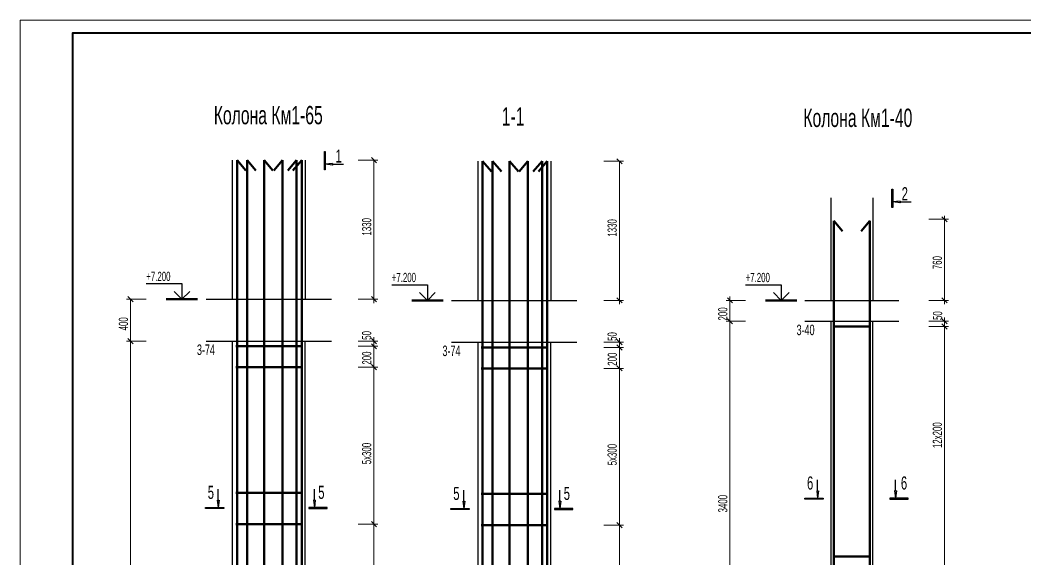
# Model space of a CAD drawing. Extents: x -483223 to 550073, y -164053 to -64662.
# Drawn here: x -303771 to -265276, y -93666 to -73022 of the extents above; entities that cross this region are included whole.
import ezdxf

# ---------------------------------------------------------------- set-up
doc = ezdxf.new("R2010")
doc.units = 0
doc.header["$MEASUREMENT"] = 0
for name, color, linetype in [('OPAL', 4, 'CONTINUOUS'), ('OTM', 9, 'CONTINUOUS'), ('ТЕКСТ', 252, 'CONTINUOUS')]:
    doc.layers.add(name, color=color, linetype=linetype)
for name, color, linetype, lineweight in [('АРМАТУРА', 11, 'CONTINUOUS', 50), ('ОСН. ТОНКА', 250, 'CONTINUOUS', 15), ('РАМКА', 250, 'CONTINUOUS', 40), ('РОЗМІР', 250, 'CONTINUOUS', 15), ('ШТРИХУВАННЯ', 250, 'CONTINUOUS', 9)]:
    doc.layers.add(name, color=color, linetype=linetype, lineweight=lineweight)
doc.styles.add('РОЗМІР', font='ARIALN.TTF', dxfattribs={"width": 0.75})

msp = doc.modelspace()

# ---------------------------------------------------------------- hatches: boundary and pattern name
at = {"layer": 'ШТРИХУВАННЯ', "ltscale": 50}
h = msp.add_hatch(color=7, dxfattribs=at)
edge = h.paths.add_edge_path()
edge.add_line((-292089.6513, -78535.5758), (-291809.6513, -78570.5758))
edge.add_ellipse((-291767.0613, -78535.5758), major_axis=(55.1263, 0), ratio=0.9999999947, start_angle=140.58705469, end_angle=219.4129462, ccw=False)
edge.add_line((-291809.6513, -78500.5758), (-292089.6513, -78535.5758))
h.paths.add_polyline_path([(-292089.6513, -78045.5758), (-292124.6513, -78045.5758), (-292124.6513, -78745.5758), (-292089.6513, -78745.5758)])
h = msp.add_hatch(color=7, dxfattribs=at)
edge = h.paths.add_edge_path()
edge.add_line((-270371.6261, -79978.2253), (-270091.6261, -80013.2253))
edge.add_ellipse((-270049.036, -79978.2253), major_axis=(55.1263, 0), ratio=0.9999999947, start_angle=140.58705469, end_angle=219.4129462, ccw=False)
edge.add_line((-270091.6261, -79943.2253), (-270371.6261, -79978.2253))
h.paths.add_polyline_path([(-270371.6261, -79488.2253), (-270406.6261, -79488.2253), (-270406.6261, -80188.2253), (-270371.6261, -80188.2253)])
h = msp.add_hatch(color=7, dxfattribs=at)
edge = h.paths.add_edge_path()
edge.add_line((-273246.8265, -91306.0386), (-273211.8265, -91026.0386))
edge.add_ellipse((-273246.8265, -90983.4486), major_axis=(0, 55.1263), ratio=0.9999999947, start_angle=140.58705469, end_angle=219.4129462, ccw=False)
edge.add_line((-273281.8265, -91026.0386), (-273246.8265, -91306.0386))
h.paths.add_polyline_path([(-273736.8265, -91306.0386), (-273736.8265, -91341.0386), (-273036.8265, -91341.0386), (-273036.8265, -91306.0386)])
h = msp.add_hatch(color=7, dxfattribs=at)
edge = h.paths.add_edge_path()
edge.add_line((-270266.8264, -91306.0386), (-270301.8264, -91026.0386))
edge.add_ellipse((-270266.8264, -90983.4486), major_axis=(0, 55.1263), ratio=0.9999999947, start_angle=140.5870538, end_angle=219.41294531)
edge.add_line((-270231.8264, -91026.0386), (-270266.8264, -91306.0386))
h.paths.add_polyline_path([(-269776.8264, -91306.0386), (-269776.8264, -91341.0386), (-270476.8264, -91341.0386), (-270476.8264, -91306.0386)])
h = msp.add_hatch(color=7, dxfattribs=at)
edge = h.paths.add_edge_path()
edge.add_line((-296188.281, -91663.3891), (-296153.281, -91383.3891))
edge.add_ellipse((-296188.281, -91340.799), major_axis=(0, 55.1263), ratio=0.9999999947, start_angle=140.58705469, end_angle=219.4129462, ccw=False)
edge.add_line((-296223.281, -91383.3891), (-296188.281, -91663.3891))
h.paths.add_polyline_path([(-296678.281, -91663.3891), (-296678.281, -91698.3891), (-295978.281, -91698.3891), (-295978.281, -91663.3891)])
h = msp.add_hatch(color=7, dxfattribs=at)
edge = h.paths.add_edge_path()
edge.add_line((-292508.2809, -91663.3891), (-292543.2809, -91383.3891))
edge.add_ellipse((-292508.2809, -91340.799), major_axis=(0, 55.1263), ratio=0.9999999947, start_angle=140.5870538, end_angle=219.41294531)
edge.add_line((-292473.2809, -91383.3891), (-292508.2809, -91663.3891))
h.paths.add_polyline_path([(-292018.2809, -91663.3891), (-292018.2809, -91698.3891), (-292718.2809, -91698.3891), (-292718.2809, -91663.3891)])
h = msp.add_hatch(color=7, dxfattribs=at)
edge = h.paths.add_edge_path()
edge.add_line((-286791.2557, -91706.0325), (-286756.2557, -91426.0325))
edge.add_ellipse((-286791.2557, -91383.4425), major_axis=(0, 55.1263), ratio=0.9999999947, start_angle=140.58705469, end_angle=219.4129462, ccw=False)
edge.add_line((-286826.2557, -91426.0325), (-286791.2557, -91706.0325))
h.paths.add_polyline_path([(-287281.2557, -91706.0325), (-287281.2557, -91741.0325), (-286581.2557, -91741.0325), (-286581.2557, -91706.0325)])
h = msp.add_hatch(color=7, dxfattribs=at)
edge = h.paths.add_edge_path()
edge.add_line((-283111.2556, -91706.0325), (-283146.2556, -91426.0325))
edge.add_ellipse((-283111.2556, -91383.4425), major_axis=(0, 55.1263), ratio=0.9999999947, start_angle=140.5870538, end_angle=219.41294531)
edge.add_line((-283076.2556, -91426.0325), (-283111.2556, -91706.0325))
h.paths.add_polyline_path([(-282621.2556, -91706.0325), (-282621.2556, -91741.0325), (-283321.2556, -91741.0325), (-283321.2556, -91706.0325)])

# ---------------------------------------------------------------- linework, layer by layer
at = {"layer": 'OPAL', "color": 7}
for p, q in [((-295654.8517, -78378.3879), (-295654.8517, -83698.3891)), ((-292854.8517, -78378.3879), (-292854.8517, -83698.3891)), ((-286257.8264, -78421.0313), (-286257.8264, -83741.0325)), ((-283457.8264, -78421.0313), (-283457.8264, -83741.0325)), ((-272736.8265, -79821.0374), (-272736.8265, -83741.0386)), ((-271136.8265, -79821.0374), (-271136.8265, -83741.0386)), ((-296654.8517, -83698.3891), (-291854.8517, -83698.3891)), ((-287257.8264, -83741.0325), (-282457.8264, -83741.0325)), ((-273736.8265, -83741.0386), (-270136.8265, -83741.0386)), ((-273736.8265, -84541.0386), (-270136.8265, -84541.0386)), ((-272736.8265, -84541.0386), (-272736.8265, -98141.0386)), ((-271136.8265, -98141.0386), (-271136.8265, -84541.0386)), ((-296654.8517, -85298.3891), (-291854.8517, -85298.3891)), ((-295654.8517, -85298.3891), (-295654.8517, -98098.3891)), ((-292854.8517, -98098.3891), (-292854.8517, -85298.3891)), ((-287257.8264, -85341.0325), (-282457.8264, -85341.0325)), ((-286257.8264, -85341.0325), (-286257.8264, -98141.0325)), ((-283457.8264, -98141.0325), (-283457.8264, -85341.0325))]:
    msp.add_line(p, q, dxfattribs=at)
at = {"layer": 'OTM', "color": 7}
for p, q in [((-298943.2804, -83098.3891), (-297578.281, -83098.3891)), ((-297578.281, -83098.3891), (-297578.281, -83698.3891)), ((-289546.2551, -83141.0325), (-288181.2557, -83141.0325)), ((-288181.2557, -83141.0325), (-288181.2557, -83741.0325)), ((-276001.8267, -83141.0325), (-274636.8265, -83141.0325)), ((-274636.8265, -83141.0325), (-274636.8265, -83741.0325))]:
    msp.add_line(p, q, dxfattribs=at)
at = {"layer": 'OTM', "color": 7, "lineweight": 30}
for p, q in [((-297878.281, -83398.3891), (-297578.281, -83698.3891)), ((-297278.281, -83398.3891), (-297578.281, -83698.3891)), ((-288481.2557, -83441.0325), (-288181.2557, -83741.0325)), ((-287881.2557, -83441.0325), (-288181.2557, -83741.0325)), ((-274936.8265, -83441.0325), (-274636.8265, -83741.0325)), ((-274336.8265, -83441.0325), (-274636.8265, -83741.0325))]:
    msp.add_line(p, q, dxfattribs=at)
at = {"layer": 'OTM', "color": 7, "lineweight": 50}
for p, q in [((-298178.281, -83698.3891), (-296978.281, -83698.3891)), ((-288781.2557, -83741.0325), (-287581.2557, -83741.0325)), ((-275236.8265, -83741.0325), (-274036.8265, -83741.0325))]:
    msp.add_line(p, q, dxfattribs=at)
at = {"layer": 'АРМАТУРА', "color": 7}
for p, q in [((-295467.6531, -98098.3891), (-295467.6531, -78378.3879)), ((-295467.6531, -78378.3879), (-295131.653, -78774.3901)), ((-295467.6478, -98098.3891), (-295467.6478, -78378.3879)), ((-295467.6478, -78378.3879), (-295131.6477, -78774.3901)), ((-295082.6006, -98098.3891), (-295082.6006, -78378.3879)), ((-295082.6006, -78378.3879), (-294746.6006, -78774.3901)), ((-295082.5869, -98098.3891), (-295082.5869, -78378.3879)), ((-295082.5869, -78378.3879), (-294746.5868, -78774.3901)), ((-294434.743, -98098.3891), (-294434.743, -78378.3879)), ((-294434.743, -78378.3879), (-294098.7429, -78774.3901)), ((-294434.7246, -98098.3891), (-294434.7246, -78378.3879)), ((-294434.7246, -78378.3879), (-294098.7246, -78774.3901)), ((-293729.7701, -78378.3879), (-294065.7702, -78774.3901)), ((-293729.7533, -78378.3879), (-294065.7534, -78774.3901)), ((-293729.7701, -98098.3891), (-293729.7701, -78378.3879)), ((-293729.7533, -98098.3891), (-293729.7533, -78378.3879)), ((-293191.5079, -78378.3879), (-293527.508, -78774.3901)), ((-293191.498, -78378.3879), (-293527.4981, -78774.3901)), ((-292990.8518, -78378.3879), (-293326.8519, -78774.3901)), ((-293191.5079, -98098.3891), (-293191.5079, -78378.3879)), ((-293191.498, -98098.3891), (-293191.498, -78378.3879)), ((-292990.8518, -98098.3891), (-292990.8518, -78378.3879)), ((-286070.6278, -98141.0325), (-286070.6278, -78421.0313)), ((-286070.6278, -78421.0313), (-285734.6277, -78817.0335)), ((-286070.6225, -98141.0325), (-286070.6225, -78421.0313)), ((-286070.6225, -78421.0313), (-285734.6224, -78817.0335)), ((-285685.5753, -98141.0325), (-285685.5753, -78421.0313)), ((-285685.5753, -78421.0313), (-285349.5753, -78817.0335)), ((-285685.5616, -98141.0325), (-285685.5616, -78421.0313)), ((-285685.5616, -78421.0313), (-285349.5615, -78817.0335)), ((-285037.7177, -98141.0325), (-285037.7177, -78421.0313)), ((-285037.7177, -78421.0313), (-284701.7176, -78817.0335)), ((-285037.6993, -98141.0325), (-285037.6993, -78421.0313)), ((-285037.6993, -78421.0313), (-284701.6993, -78817.0335)), ((-284332.7448, -78421.0313), (-284668.7449, -78817.0335)), ((-284332.728, -78421.0313), (-284668.7281, -78817.0335)), ((-284332.7448, -98141.0325), (-284332.7448, -78421.0313)), ((-284332.728, -98141.0325), (-284332.728, -78421.0313)), ((-283794.4826, -78421.0313), (-284130.4827, -78817.0335)), ((-283794.4727, -78421.0313), (-284130.4728, -78817.0335)), ((-283593.8265, -78421.0313), (-283929.8266, -78817.0335)), ((-283794.4826, -98141.0325), (-283794.4826, -78421.0313)), ((-283794.4727, -98141.0325), (-283794.4727, -78421.0313)), ((-283593.8265, -98141.0325), (-283593.8265, -78421.0313)), ((-272624.8263, -98141.0386), (-272624.8263, -80701.0362)), ((-272624.8263, -80701.0362), (-272288.8262, -81097.0384)), ((-272624.8263, -98141.0386), (-272624.8263, -80701.0362)), ((-272624.8263, -80701.0362), (-272288.8262, -81097.0384)), ((-271248.8268, -80701.0362), (-271584.8269, -81097.0384)), ((-271248.8268, -80701.0362), (-271584.8269, -81097.0384)), ((-271248.8268, -98141.0386), (-271248.8268, -80701.0362)), ((-271248.8268, -98141.0386), (-271248.8268, -80701.0362)), ((-272624.8263, -84741.0386), (-271248.8268, -84741.0386)), ((-295518.8517, -85498.3891), (-292991.1463, -85498.3891)), ((-286121.8264, -85541.0325), (-283594.121, -85541.0325)), ((-295518.8517, -86298.3891), (-292991.1463, -86298.3891)), ((-286121.8264, -86341.0325), (-283594.121, -86341.0325)), ((-295518.8517, -91098.3891), (-292991.1463, -91098.3891)), ((-286121.8264, -91141.0325), (-283594.121, -91141.0325)), ((-295518.8517, -92298.3891), (-292991.1463, -92298.3891)), ((-286121.8264, -92341.0325), (-283594.121, -92341.0325)), ((-272624.8263, -93541.0386), (-271248.8268, -93541.0386))]:
    msp.add_line(p, q, dxfattribs=at)
at = {"layer": 'ОСН. ТОНКА', "color": 7, "linetype": 'ByBlock', "lineweight": -2}
for p, q in [((-292124.6513, -78745.5758), (-292124.6513, -78045.5758)), ((-292124.6513, -78045.5758), (-292089.6513, -78045.5758)), ((-292089.6513, -78045.5758), (-292089.6513, -78745.5758)), ((-291809.6513, -78500.5758), (-292089.6513, -78535.5758)), ((-292089.6513, -78745.5758), (-292124.6513, -78745.5758)), ((-291809.6513, -78570.5758), (-292089.6513, -78535.5758)), ((-291822.1876, -78535.5758), (-291389.6513, -78535.5758)), ((-270406.6261, -80188.2253), (-270406.6261, -79488.2253)), ((-270406.6261, -79488.2253), (-270371.6261, -79488.2253)), ((-270371.6261, -79488.2253), (-270371.6261, -80188.2253)), ((-270091.6261, -79943.2253), (-270371.6261, -79978.2253)), ((-270091.6261, -80013.2253), (-270371.6261, -79978.2253)), ((-270104.1624, -79978.2253), (-269671.6261, -79978.2253)), ((-270371.6261, -80188.2253), (-270406.6261, -80188.2253)), ((-273246.8265, -91038.5749), (-273246.8265, -90606.0386)), ((-270266.8264, -91038.5749), (-270266.8264, -90606.0386)), ((-296188.281, -91395.9254), (-296188.281, -90963.3891)), ((-292508.2809, -91395.9254), (-292508.2809, -90963.3891)), ((-286791.2557, -91438.5688), (-286791.2557, -91006.0325)), ((-283111.2556, -91438.5688), (-283111.2556, -91006.0325)), ((-273281.8265, -91026.0386), (-273246.8265, -91306.0386)), ((-273211.8265, -91026.0386), (-273246.8265, -91306.0386)), ((-270301.8264, -91026.0386), (-270266.8264, -91306.0386)), ((-270231.8264, -91026.0386), (-270266.8264, -91306.0386)), ((-296223.281, -91383.3891), (-296188.281, -91663.3891)), ((-296153.281, -91383.3891), (-296188.281, -91663.3891)), ((-292543.2809, -91383.3891), (-292508.2809, -91663.3891)), ((-292473.2809, -91383.3891), (-292508.2809, -91663.3891)), ((-286826.2557, -91426.0325), (-286791.2557, -91706.0325)), ((-286756.2557, -91426.0325), (-286791.2557, -91706.0325)), ((-283146.2556, -91426.0325), (-283111.2556, -91706.0325)), ((-283076.2556, -91426.0325), (-283111.2556, -91706.0325)), ((-273736.8265, -91341.0386), (-273736.8265, -91306.0386)), ((-273736.8265, -91306.0386), (-273036.8265, -91306.0386)), ((-273036.8265, -91341.0386), (-273736.8265, -91341.0386)), ((-273036.8265, -91306.0386), (-273036.8265, -91341.0386)), ((-269776.8264, -91306.0386), (-270476.8264, -91306.0386)), ((-270476.8264, -91306.0386), (-270476.8264, -91341.0386)), ((-270476.8264, -91341.0386), (-269776.8264, -91341.0386)), ((-269776.8264, -91341.0386), (-269776.8264, -91306.0386)), ((-296678.281, -91698.3891), (-296678.281, -91663.3891)), ((-296678.281, -91663.3891), (-295978.281, -91663.3891)), ((-295978.281, -91698.3891), (-296678.281, -91698.3891)), ((-295978.281, -91663.3891), (-295978.281, -91698.3891)), ((-292018.2809, -91663.3891), (-292718.2809, -91663.3891)), ((-292718.2809, -91663.3891), (-292718.2809, -91698.3891)), ((-292718.2809, -91698.3891), (-292018.2809, -91698.3891)), ((-292018.2809, -91698.3891), (-292018.2809, -91663.3891)), ((-287281.2557, -91741.0325), (-287281.2557, -91706.0325)), ((-287281.2557, -91706.0325), (-286581.2557, -91706.0325)), ((-286581.2557, -91741.0325), (-287281.2557, -91741.0325)), ((-286581.2557, -91706.0325), (-286581.2557, -91741.0325)), ((-282621.2556, -91706.0325), (-283321.2556, -91706.0325)), ((-283321.2556, -91706.0325), (-283321.2556, -91741.0325)), ((-283321.2556, -91741.0325), (-282621.2556, -91741.0325)), ((-282621.2556, -91741.0325), (-282621.2556, -91706.0325))]:
    msp.add_line(p, q, dxfattribs=at)
at = {"layer": 'ОСН. ТОНКА', "color": 7, "ltscale": 40}
msp.add_lwpolyline([(-303771.4455, -73022.1397), (-303771.4455, -132422.1397), (-219671.4455, -132422.1397), (-219671.4455, -73022.1397), (-303771.4455, -73022.1397)], dxfattribs=at)
at = {"layer": 'ОСН. ТОНКА', "color": 7, "linetype": 'ByBlock', "lineweight": -2}
for centre, major_axis in [((-291767.0613, -78535.5758), (55.1263, 0)), ((-270049.036, -79978.2253), (55.1263, 0)), ((-273246.8265, -90983.4486), (0, 55.1263)), ((-296188.281, -91340.799), (0, 55.1263)), ((-286791.2557, -91383.4425), (0, 55.1263))]:
    msp.add_ellipse(centre, major_axis=major_axis, ratio=0.9999999947, start_param=2.45370699, end_param=3.8294783326, dxfattribs=at)
at = {"layer": 'ОСН. ТОНКА', "color": 7, "linetype": 'ByBlock', "lineweight": -2, "extrusion": (0, 0, -1)}
for centre in [(-270266.8264, -90983.4486), (-292508.2809, -91340.799), (-283111.2556, -91383.4425)]:
    msp.add_ellipse(centre, major_axis=(-0.0071, 55.1263), ratio=0.9999999947, start_param=2.4538354232, end_param=3.8296067659, dxfattribs=at)
at = {"layer": 'РАМКА', "color": 7, "ltscale": 40}
msp.add_lwpolyline([(-220171.4455, -131922.1397), (-220171.4455, -131922.1397), (-220171.4455, -73522.1397), (-301771.4455, -73522.1397), (-301771.4455, -131922.1397), (-220171.4455, -131922.1397)], dxfattribs=at)
at = {"layer": 'РОЗМІР', "color": 7}
for p, q in [((-290828.281, -78378.3879), (-290078.281, -78378.3879)), ((-290128.281, -78478.3879), (-290328.281, -78278.3879)), ((-290228.281, -83848.3891), (-290228.281, -78378.3879)), ((-281431.2557, -78421.0313), (-280681.2557, -78421.0313)), ((-280731.2557, -78521.0313), (-280931.2557, -78321.0313)), ((-280831.2557, -83891.0325), (-280831.2557, -78421.0313)), ((-268986.8265, -80641.2372), (-268236.8265, -80641.2372)), ((-268286.8265, -80741.2372), (-268486.8265, -80541.2372)), ((-268386.8265, -83891.0386), (-268386.8265, -80512.8635)), ((-299693.2804, -83698.3891), (-298943.2804, -83698.3891)), ((-299443.2804, -83798.3891), (-299643.2804, -83598.3891)), ((-299443.2804, -83798.3891), (-299643.2804, -83598.3891)), ((-299543.2804, -83698.3891), (-299543.2804, -98248.3891)), ((-290828.281, -83698.3891), (-290078.281, -83698.3891)), ((-290128.281, -83798.3891), (-290328.281, -83598.3891)), ((-281431.2557, -83741.0325), (-280681.2557, -83741.0325)), ((-280731.2557, -83841.0325), (-280931.2557, -83641.0325)), ((-276751.8267, -83741.0386), (-276001.8267, -83741.0386)), ((-276501.8267, -83841.0386), (-276701.8267, -83641.0386)), ((-276601.8267, -83591.0386), (-276601.8267, -84691.0386)), ((-268986.8265, -83741.0386), (-268236.8265, -83741.0386)), ((-268286.8265, -83841.0386), (-268486.8265, -83641.0386)), ((-276751.8267, -84541.0386), (-276001.8267, -84541.0386)), ((-276751.8267, -84541.0386), (-276001.8267, -84541.0386)), ((-276501.8267, -84641.0386), (-276701.8267, -84441.0386)), ((-276501.8267, -84641.0386), (-276701.8267, -84441.0386)), ((-276601.8267, -84391.0386), (-276601.8267, -98291.0386)), ((-268986.8265, -84541.0386), (-268236.8265, -84541.0386)), ((-268486.8265, -84441.0386), (-268286.8265, -84641.0386)), ((-268486.8265, -84641.0386), (-268286.8265, -84841.0386)), ((-268386.8265, -98291.0386), (-268386.8265, -84391.0386)), ((-268386.8265, -84741.0386), (-268386.8265, -84591.0386)), ((-268986.8265, -84741.0386), (-268236.8265, -84741.0386)), ((-268386.8265, -84741.0386), (-268386.8265, -84891.0386)), ((-299693.2804, -85298.3891), (-298943.2804, -85298.3891)), ((-299693.2804, -85298.3891), (-298943.2804, -85298.3891)), ((-299443.2804, -85398.3891), (-299643.2804, -85198.3891)), ((-299443.2804, -85398.3891), (-299643.2804, -85198.3891)), ((-290828.281, -85298.383), (-290078.281, -85298.383)), ((-290328.281, -85198.383), (-290128.281, -85398.3861)), ((-290328.281, -85398.3891), (-290128.281, -85598.3891)), ((-290228.281, -98248.3891), (-290228.281, -85148.383)), ((-290228.281, -85498.3891), (-290228.281, -85348.3891)), ((-281431.2557, -85341.0264), (-280681.2557, -85341.0264)), ((-280931.2557, -85241.0264), (-280731.2557, -85441.0295)), ((-280931.2557, -85441.0325), (-280731.2557, -85641.0325)), ((-280831.2557, -98291.0325), (-280831.2557, -85191.0264)), ((-280831.2557, -85541.0325), (-280831.2557, -85391.0325)), ((-290828.281, -85498.3891), (-290078.281, -85498.3891)), ((-290228.281, -85498.3891), (-290228.281, -85648.3891)), ((-281431.2557, -85541.0325), (-280681.2557, -85541.0325)), ((-280831.2557, -85541.0325), (-280831.2557, -85691.0325)), ((-290328.5755, -86198.3891), (-290128.5755, -86398.3891)), ((-290228.5755, -86298.3891), (-290228.5755, -86148.3891)), ((-280831.5502, -86341.0325), (-280831.5502, -86191.0325)), ((-290828.5755, -86298.3891), (-290078.5755, -86298.3891)), ((-290228.5755, -86298.3891), (-290228.5755, -86448.3891)), ((-281431.5502, -86341.0325), (-280681.5502, -86341.0325)), ((-280931.5502, -86241.0325), (-280731.5502, -86441.0325)), ((-280831.5502, -86341.0325), (-280831.5502, -86491.0325)), ((-290828.281, -92298.3891), (-290078.281, -92298.3891)), ((-290328.281, -92198.3891), (-290128.281, -92398.3891)), ((-290228.281, -92298.3891), (-290228.281, -92148.3891)), ((-290228.281, -92298.3891), (-290228.281, -92448.3891)), ((-281431.2557, -92341.0325), (-280681.2557, -92341.0325)), ((-280931.2557, -92241.0325), (-280731.2557, -92441.0325)), ((-280831.2557, -92341.0325), (-280831.2557, -92191.0325)), ((-280831.2557, -92341.0325), (-280831.2557, -92491.0325))]:
    msp.add_line(p, q, dxfattribs=at)

# ---------------------------------------------------------------- texts
at = {"layer": 'OTM', "color": 7, "style": 'РОЗМІР', "width": 0.75}
for s, height, p in [('+7.200', 350, (-298943.2804, -82998.3879)), ('+7.200', 350, (-289546.2551, -83041.0313)), ('+7.200', 350, (-276001.8267, -83041.0374)), ('3-40', 400, (-274051.8267, -85071.0374)), ('3-74', 400, (-297003.2804, -85828.3879)), ('3-74', 400, (-287606.2551, -85871.0313))]:
    msp.add_text(s, height=height, dxfattribs=at).set_placement(p)
at = {"layer": 'РОЗМІР', "color": 7, "style": 'РОЗМІР', "width": 0.75}
for s, p in [('1330', (-290333.2804, -81261.1663)), ('1330', (-280936.2551, -81303.8097)), ('760', (-268491.8289, -82548.4869)), ('200', (-276701.8267, -84511.0374)), ('50', (-268481.8289, -84491.0374)), ('400', (-299643.2804, -84888.3879)), ('50', (-290333.2804, -85248.3879)), ('50', (-280936.2551, -85291.0313)), ('200', (-290328.5755, -86198.3891)), ('200', (-280931.5502, -86241.0325)), ('12x200', (-268491.8289, -89391.0374)), ('5x300', (-290333.2804, -90008.3879)), ('5x300', (-280936.2551, -90051.0313)), ('3400', (-276701.8267, -91851.0374))]:
    msp.add_text(s, height=350, rotation=90, dxfattribs=at).set_placement(p)
at = {"layer": 'ТЕКСТ', "color": 7, "style": 'РОЗМІР', "width": 0.75}
for s, height, p in [('Колона Км1-65', 700, (-296357.8593, -77004.79)), ('1-1', 700, (-285336.5548, -77055.0389)), ('Колона Км1-40', 700, (-273791.7238, -77108.7734)), ('1', 500, (-291699.404, -78470.4201)), ('2', 500, (-270029.7245, -79913.0696)), ('5', 500, (-296589.5125, -91332.9327)), ('5', 500, (-292361.012, -91332.9327)), ('6', 500, (-273653.0509, -90975.5822)), ('6', 500, (-270059.4324, -90975.5822)), ('5', 500, (-287192.4872, -91375.5761)), ('5', 500, (-282963.9867, -91375.5761))]:
    msp.add_text(s, height=height, dxfattribs=at).set_placement(p)

doc.saveas('drawing.dxf')
